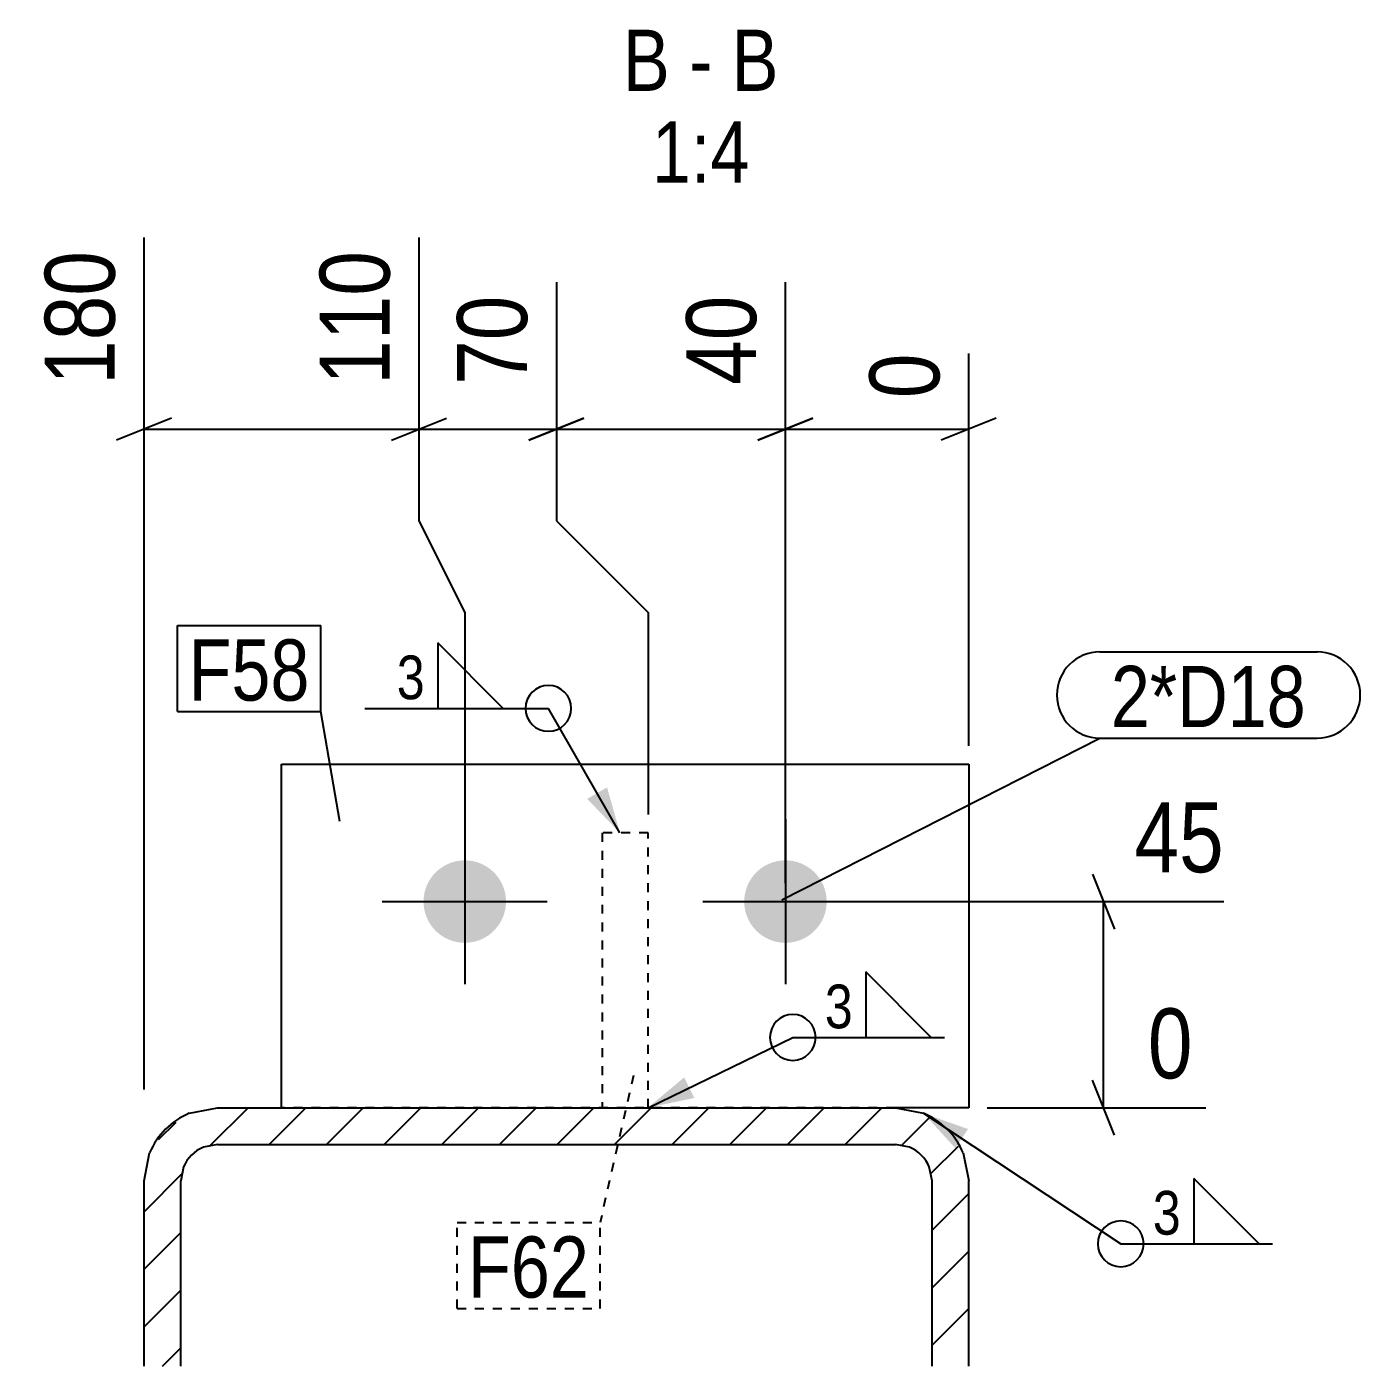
# Model space of a CAD drawing. Header units: millimetres. Extents: x 5285 to 65274, y 8 to 1303.
# Drawn here: x 21794.5 to 22085.5, y 9.6 to 302 of the extents above; entities that cross this region are included whole.
import ezdxf

# ---------------------------------------------------------------- set-up
doc = ezdxf.new("R2010")
doc.units = ezdxf.units.MM
doc.linetypes.add('DXK_LINE_DOT2', pattern=[3.9198, 1.9599, -1.9599])
for name, color, linetype in [('MÅLSÆTNING', 7, 'Continuous'), ('STÅL', 7, 'Continuous'), ('TEKST', 7, 'Continuous')]:
    doc.layers.add(name, color=color, linetype=linetype)
doc.styles.add('Arial Narrow', font='ARIALN.TTF', dxfattribs={"height": 0.2})

msp = doc.modelspace()

# ---------------------------------------------------------------- hatches: boundary and pattern name
at = {"layer": 'STÅL', "linetype": 'Continuous'}
for points in [[(21899.08, 111.04, -1), (21881.08, 111.04, -1)], [(21969.08, 111.04, -1), (21951.08, 111.04, -1)]]:
    msp.add_hatch(color=96, dxfattribs=at).paths.add_polyline_path(points)
h = msp.add_hatch(dxfattribs=at)
h.set_pattern_fill('', scale=2.8, style=0, pattern_type=0)
h.set_pattern_definition([(45, (22000.08, 9.6), (-6.2862, 6.2862), [])])
h.paths.add_polyline_path([(21992.08, 9.6), (22000.08, 9.6), (22000.08, 50.04), (21998.86, 56.16), (21995.39, 61.35), (21990.2, 64.82), (21984.08, 66.04), (21836.08, 66.04), (21829.96, 64.82), (21824.77, 61.35), (21821.3, 56.16), (21820.08, 50.04), (21820.08, 9.6), (21828.08, 9.6), (21828.08, 50.04), (21828.69, 53.1), (21830.42, 55.69), (21833.02, 57.43), (21836.08, 58.04), (21984.08, 58.04), (21987.14, 57.43), (21989.74, 55.69), (21991.47, 53.1), (21992.08, 50.04)])
at = {"layer": 'TEKST', "linetype": 'Continuous'}
for points in [[(21921.14, 135.96), (21923.95, 126.04), (21916.8, 133.47)], [(21940.17, 68.16), (21930.08, 66.04), (21937.98, 72.66)], [(21997.16, 57.22), (21990.2, 64.82), (21999.92, 61.39)]]:
    msp.add_hatch(color=3, dxfattribs=at).paths.add_polyline_path(points)

# ---------------------------------------------------------------- linework, layer by layer
at = {"layer": 'MÅLSÆTNING', "color": 7, "linetype": 'Continuous'}
for p, q in [((21820.08, 70.04), (21820.08, 256.03)), ((21880.08, 256.03), (21880.08, 194.15)), ((21880.08, 256.03), (21880.08, 194.15)), ((21910.08, 246.28), (21910.08, 194.15)), ((21910.08, 246.28), (21910.08, 194.15)), ((21960.08, 115.04), (21960.08, 246.28)), ((21960.08, 115.04), (21960.08, 246.28)), ((22000.08, 145.04), (22000.08, 230.7)), ((21826.08, 216.55), (21814.08, 211.75)), ((21874.08, 211.75), (21886.08, 216.55)), ((21874.08, 211.75), (21886.08, 216.55)), ((21916.08, 216.55), (21904.08, 211.75)), ((21904.08, 211.75), (21916.08, 216.55)), ((21954.08, 211.75), (21966.08, 216.55)), ((21966.08, 216.55), (21954.08, 211.75)), ((22006.08, 216.55), (21994.08, 211.75)), ((21820.08, 214.15), (21880.08, 214.15)), ((21880.08, 214.15), (21910.08, 214.15)), ((21910.08, 214.15), (21960.08, 214.15)), ((21960.08, 214.15), (22000.08, 214.15)), ((21880.08, 194.15), (21890.08, 174.15)), ((21880.08, 194.15), (21890.08, 174.15)), ((21910.08, 194.15), (21930.08, 174.15)), ((21910.08, 194.15), (21930.08, 174.15)), ((21890.08, 174.15), (21890.08, 115.04)), ((21890.08, 174.15), (21890.08, 115.04)), ((21930.08, 174.15), (21930.08, 130.04)), ((21930.08, 174.15), (21930.08, 130.04)), ((22027.07, 117.04), (22031.87, 105.04)), ((21964.08, 111.04), (22055.77, 111.04)), ((22029.47, 66.04), (22029.47, 111.04)), ((22031.87, 60.04), (22027.07, 72.04)), ((22004.08, 66.04), (22051.85, 66.04))]:
    msp.add_line(p, q, dxfattribs=at)
at = {"layer": 'STÅL', "color": 2, "linetype": 'Continuous'}
for p, q in [((21850.08, 66.04), (21850.08, 141.04)), ((21850.08, 141.04), (22000.08, 141.04)), ((22000.08, 141.04), (22000.08, 66.04)), ((21829.96, 64.82), (21836.08, 66.04)), ((21836.08, 66.04), (21984.08, 66.04)), ((22000.08, 66.04), (21984.03, 66.04)), ((21984.08, 66.04), (21990.2, 64.82)), ((21820.08, 50.04), (21821.3, 56.16)), ((21836.08, 58.04), (21833.02, 57.43)), ((21836.08, 58.04), (21984.08, 58.04)), ((21987.14, 57.43), (21984.08, 58.04)), ((21998.86, 56.16), (22000.08, 50.04)), ((21828.69, 53.1), (21828.08, 50.04)), ((21992.08, 50.04), (21991.47, 53.1)), ((21820.08, 9.6), (21820.08, 50.04)), ((21828.08, 9.6), (21828.08, 50.04)), ((21992.08, 9.6), (21992.08, 50.04)), ((22000.08, 9.6), (22000.08, 50.04))]:
    msp.add_line(p, q, dxfattribs=at)
at = {"layer": 'STÅL', "color": 96, "linetype": 'Continuous'}
for p, q in [((21890.08, 129.04), (21890.08, 93.04)), ((21960.08, 129.04), (21960.08, 93.04)), ((21872.08, 111.04), (21908.08, 111.04)), ((21942.08, 111.04), (21978.08, 111.04))]:
    msp.add_line(p, q, dxfattribs=at)
at = {"layer": 'STÅL', "color": 7, "linetype": 'DXK_LINE_DOT2'}
for p, q in [((21930.08, 126.04), (21920.08, 126.04)), ((21920.08, 126.04), (21920.08, 66.04)), ((21930.08, 66.04), (21930.08, 126.04)), ((21984.03, 66.04), (21850.08, 66.04))]:
    msp.add_line(p, q, dxfattribs=at)
at = {"layer": 'STÅL', "color": 2, "linetype": 'Continuous'}
for centre, radius, start, end in [((21836.08, 50.04), 16, 112.5, 157.5), ((21984.08, 50.04), 16, 22.5, 67.5), ((21836.08, 50.04), 8, 112.5, 157.5), ((21984.08, 50.04), 8, 22.5, 67.5)]:
    msp.add_arc(centre, radius, start, end, dxfattribs=at)
at = {"layer": 'TEKST', "color": 7, "linetype": 'Continuous'}
for p, q in [((21827.4, 171.31), (21858.63, 171.31)), ((21827.4, 152.51), (21827.4, 171.31)), ((21858.63, 152.51), (21858.63, 171.31)), ((22028.71, 165.54), (22076.14, 165.54)), ((21827.4, 152.51), (21858.63, 152.51)), ((21862.81, 128.51), (21858.63, 152.51)), ((21959.32, 111.42), (22028.71, 146.74)), ((22028.71, 146.74), (22076.14, 146.74))]:
    msp.add_line(p, q, dxfattribs=at)
at = {"layer": 'TEKST', "color": 3, "linetype": 'Continuous'}
for p, q in [((21898.49, 153.22), (21884.2, 167.51)), ((21884.2, 167.51), (21884.2, 153.22)), ((21884.2, 153.22), (21898.49, 153.22)), ((21923.95, 126.04), (21908.34, 153.22)), ((21991.91, 81.38), (21977.63, 95.67)), ((21977.63, 95.67), (21977.63, 81.38)), ((21930.08, 66.04), (21961.68, 81.38)), ((21977.63, 81.38), (21991.91, 81.38)), ((21990.2, 64.82), (22033.27, 36.33)), ((22063.5, 36.33), (22049.22, 50.61)), ((22049.22, 50.61), (22049.22, 36.33)), ((22049.22, 36.33), (22063.5, 36.33))]:
    msp.add_line(p, q, dxfattribs=at)
at = {"layer": 'TEKST', "color": 7, "linetype": 'DXK_LINE_DOT2'}
for p, q in [((21926.89, 73.09), (21919.62, 40.98)), ((21888.39, 40.98), (21919.62, 40.98)), ((21888.39, 22.18), (21888.39, 40.98)), ((21919.62, 22.18), (21919.62, 40.98)), ((21888.39, 22.18), (21919.62, 22.18))]:
    msp.add_line(p, q, dxfattribs=at)
at = {"layer": 'TEKST', "color": 7, "linetype": 'Continuous'}
for centre, start, end in [((22028.71, 156.14), 90, 270), ((22076.14, 156.14), 270, 90)]:
    msp.add_arc(centre, 9.4, start, end, dxfattribs=at)
at = {"layer": 'TEKST', "color": 3, "linetype": 'Continuous'}
for centre, start, end in [((21908.34, 153.22), 90, 270), ((21908.34, 153.22), 270, 90), ((21961.68, 81.38), 90, 270), ((22033.27, 36.33), 90, 270)]:
    msp.add_arc(centre, 5, start, end, dxfattribs=at)

# ---------------------------------------------------------------- wipeouts: each hides what was drawn before it
at = {"color": 0, "linetype": 'Continuous'}
for points, layer in [([(21816.88, 256.31), (21794.48, 256.31), (21794.48, 220.66), (21816.88, 220.66)], 'MÅLSÆTNING'), ([(21876.88, 256.31), (21854.48, 256.31), (21854.48, 220.66), (21876.88, 220.66)], 'MÅLSÆTNING'), ([(21906.88, 246.56), (21884.48, 246.56), (21884.48, 220.66), (21906.88, 220.66)], 'MÅLSÆTNING'), ([(21956.88, 246.56), (21934.48, 246.56), (21934.48, 220.66), (21956.88, 220.66)], 'MÅLSÆTNING'), ([(22052.14, 69.24), (22052.14, 91.64), (22035.99, 91.64), (22035.99, 69.24)], 'MÅLSÆTNING'), ([(21934.85, 288.03), (21934.85, 302.03), (21924.62, 302.03), (21924.62, 288.03)], 'TEKST'), ([(21944.15, 288.03), (21944.15, 302.03), (21939.05, 302.03), (21939.05, 288.03)], 'TEKST'), ([(21958.57, 288.03), (21958.57, 302.03), (21948.35, 302.03), (21948.35, 288.03)], 'TEKST'), ([(21952.26, 268.03), (21952.26, 282.03), (21930.93, 282.03), (21930.93, 268.03)], 'TEKST')]:
    msp.add_wipeout(points, dxfattribs=at).dxf.layer = layer
at = {"color": 0}
for points in [[(21856.23, 154.91), (21856.23, 168.91), (21829.8, 168.91), (21829.8, 154.91)], [(21882.14, 154.42), (21882.14, 166.02), (21874.45, 166.02), (21874.45, 154.42)], [(22073.74, 149.14), (22073.74, 163.14), (22031.11, 163.14), (22031.11, 149.14)], [(21975.57, 82.58), (21975.57, 94.18), (21967.88, 94.18), (21967.88, 82.58)], [(22047.16, 37.53), (22047.16, 49.13), (22039.47, 49.13), (22039.47, 37.53)]]:
    msp.add_wipeout(points, dxfattribs=at).dxf.layer = 'TEKST'

# ---------------------------------------------------------------- next in the draw order: linework, layer by layer
at = {"layer": 'TEKST', "color": 3, "linetype": 'Continuous'}
for p, q in [((21868.25, 153.22), (21908.34, 153.22)), ((21961.68, 81.38), (21994.77, 81.38)), ((22033.27, 36.33), (22066.36, 36.33))]:
    msp.add_line(p, q, dxfattribs=at)
for centre in [(21961.68, 81.38), (22033.27, 36.33)]:
    msp.add_arc(centre, 5, 270, 90, dxfattribs=at)

# ---------------------------------------------------------------- next in the draw order: texts
at = {"layer": 'MÅLSÆTNING', "color": 3, "linetype": 'Continuous', "style": 'Arial Narrow'}
for s, p in [('180', (21813.68, 223.86)), ('110', (21873.68, 223.86)), ('70', (21903.68, 223.86)), ('40', (21953.68, 223.86))]:
    msp.add_text(s, height=15.271, rotation=90.0002, dxfattribs=at).set_placement(p)
msp.add_text('0', height=15.27, dxfattribs=at).set_placement((22039.19, 72.44))
at = {"layer": 'TEKST', "color": 3, "linetype": 'Continuous', "style": 'Arial Narrow'}
for s, height, p in [('B', 13.36, (21924.62, 288.03)), ('B', 13.36, (21948.35, 288.03)), ('-', 13.36, (21939.05, 288.03)), ('1:4', 13.362, (21930.93, 268.03))]:
    msp.add_text(s, height=height, dxfattribs=at).set_placement(p)
at = {"layer": 'TEKST', "color": 3, "style": 'Arial Narrow'}
for p in [(21875.25, 155.22), (21968.68, 83.38), (22040.27, 38.33)]:
    msp.add_text('3', height=9.54, dxfattribs=at).set_placement(p)

# ---------------------------------------------------------------- next in the draw order: wipeouts: each hides what was drawn before it
at = {"color": 0, "linetype": 'Continuous'}
for points in [[(21996.88, 233.9), (21974.48, 233.9), (21974.48, 217.75), (21996.88, 217.75)], [(22058.97, 114.24), (22058.97, 136.64), (22033.07, 136.64), (22033.07, 114.24)]]:
    msp.add_wipeout(points, dxfattribs=at).dxf.layer = 'MÅLSÆTNING'
at = {"color": 0}
for points in [[(21856.23, 154.91), (21856.23, 168.91), (21829.8, 168.91), (21829.8, 154.91)], [(22073.74, 149.14), (22073.74, 163.14), (22031.11, 163.14), (22031.11, 149.14)], [(21917.22, 24.58), (21917.22, 38.58), (21890.79, 38.58), (21890.79, 24.58)]]:
    msp.add_wipeout(points, dxfattribs=at).dxf.layer = 'TEKST'

# ---------------------------------------------------------------- next in the draw order: texts
at = {"layer": 'MÅLSÆTNING', "color": 3, "linetype": 'Continuous', "style": 'Arial Narrow'}
msp.add_text('0', height=15.27, rotation=90.0002, dxfattribs=at).set_placement((21993.68, 220.95))
msp.add_text('45', height=15.271, dxfattribs=at).set_placement((22036.27, 117.44))
at = {"layer": 'TEKST', "color": 3, "style": 'Arial Narrow'}
for s, p in [('F58', (21829.8, 154.91)), ('2*D18', (22031.11, 149.14))]:
    msp.add_text(s, height=13.362, dxfattribs=at).set_placement(p)

# ---------------------------------------------------------------- next in the draw order: wipeouts: each hides what was drawn before it
at = {"color": 0}
msp.add_wipeout([(21917.22, 24.58), (21917.22, 38.58), (21890.79, 38.58), (21890.79, 24.58)], dxfattribs=at).dxf.layer = 'TEKST'

# ---------------------------------------------------------------- next in the draw order: texts
at = {"layer": 'TEKST', "color": 3, "style": 'Arial Narrow'}
msp.add_text('F62', height=13.362, dxfattribs=at).set_placement((21890.79, 24.58))

doc.saveas('drawing.dxf')
